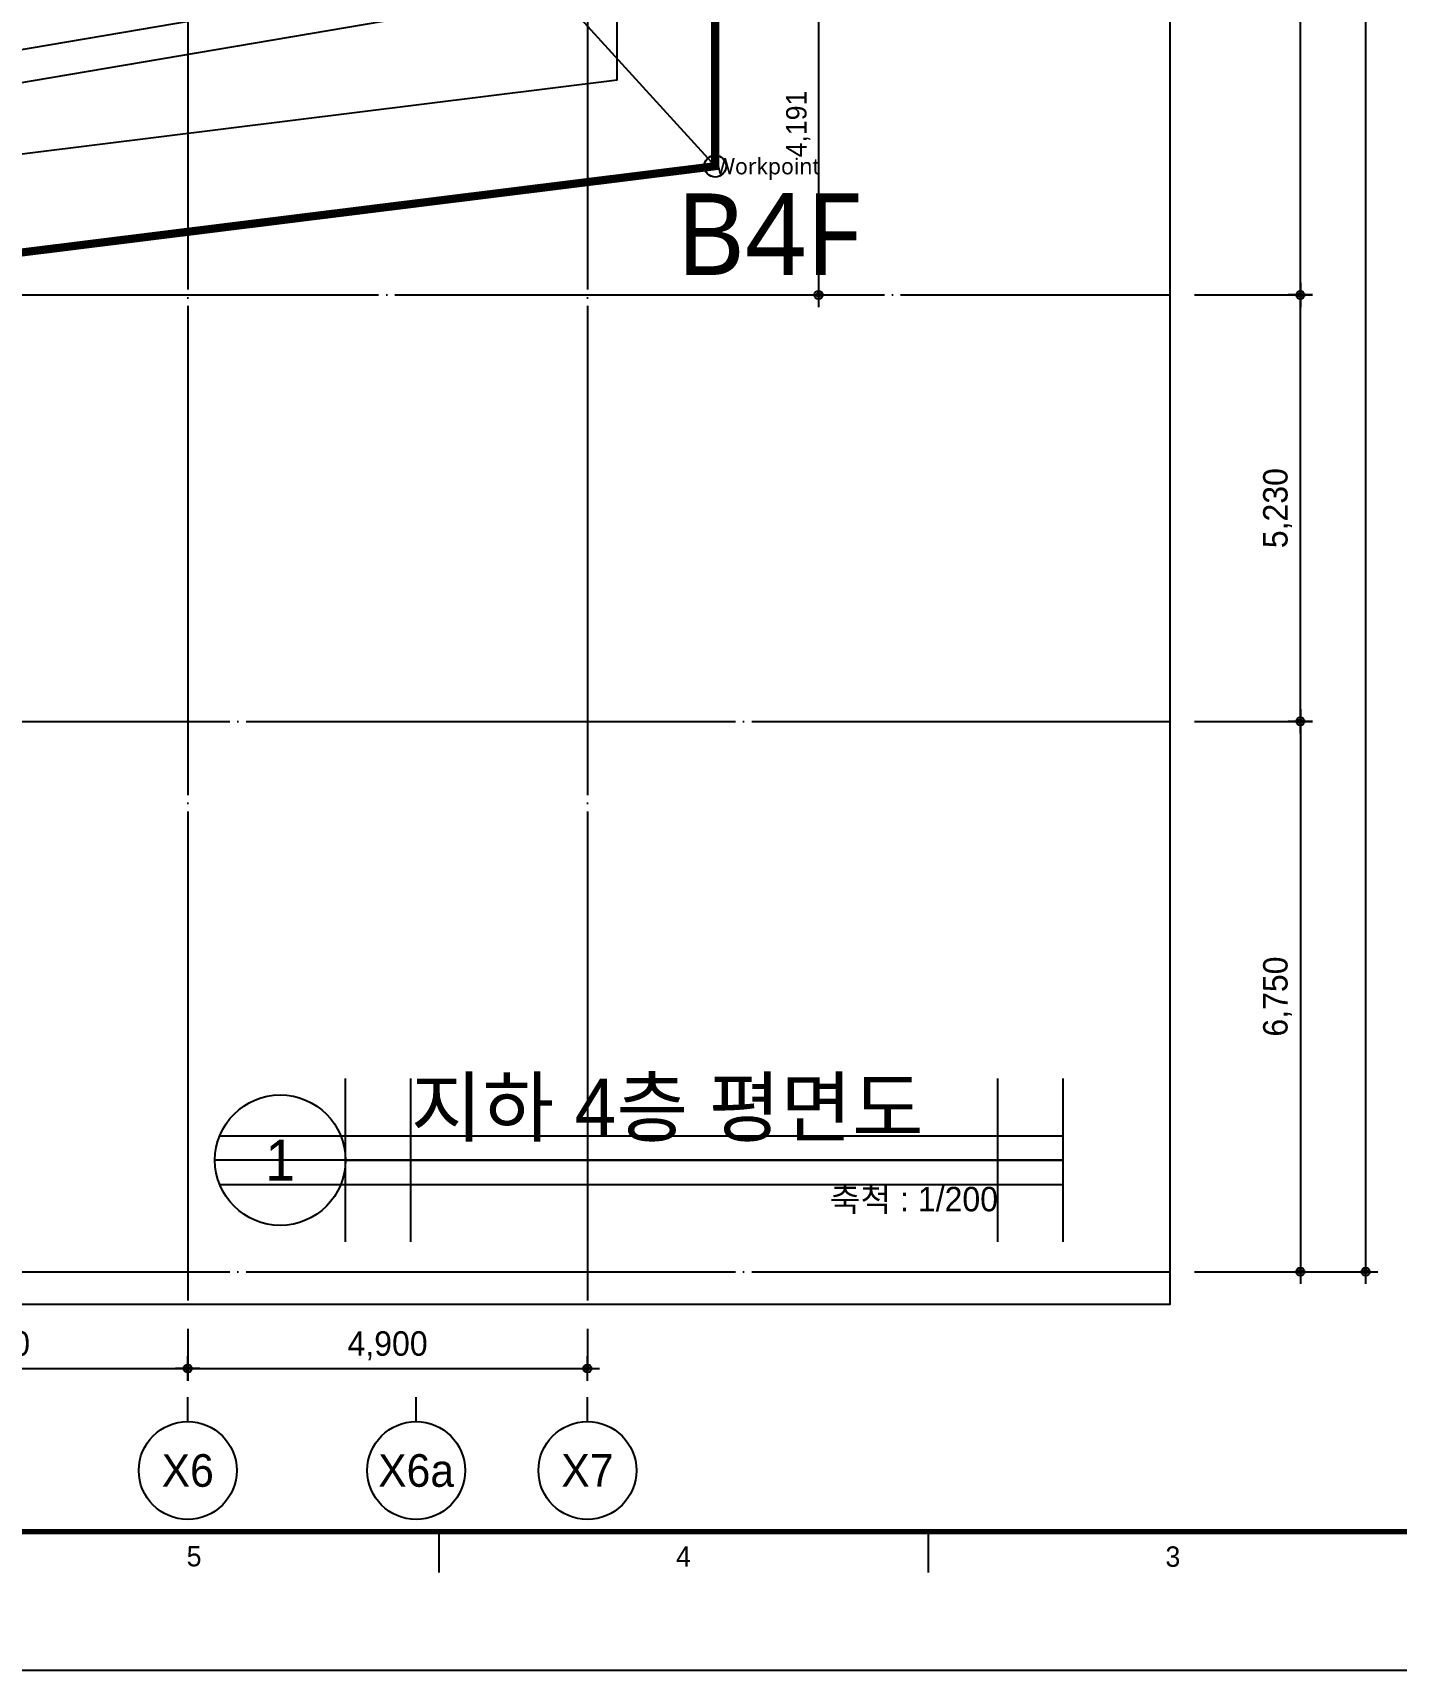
# Model space of a CAD drawing. Header units: millimetres. Extents: x 0 to 1390178, y 0 to 110113.
# Drawn here: x 139022 to 155739, y 0 to 20083 of the extents above; entities that cross this region are included whole.
import ezdxf
from ezdxf.enums import TextEntityAlignment as Align
from ezdxf.xclip import XClip

# ---------------------------------------------------------------- set-up
doc = ezdxf.new("R2010")
doc.units = ezdxf.units.MM
doc.header["$LTSCALE"] = 100
doc.header["$XCLIPFRAME"] = 0
doc.linetypes.add('X - 평면도$0$CEN', pattern=[62, 60, -1, 0, -1])
doc.linetypes.add('X - 평면도$0$PHANTOM2', pattern=[50, 40, -2, 2, -2, 2, -2])
doc.layers.get('DEFPOINTS').update_dxf_attribs({"color": 145})
for name, color, linetype in [('AA-MKXM', 7, 'Continuous'), ('AA-XXXX-DIMS', 7, 'Continuous'), ('DIM', 7, 'Continuous'), ('X - SHEET$0$AA-BORD-FORM', 7, 'Continuous'), ('X - SHEET$0$AA-BORD-TEXT', 3, 'Continuous'), ('X - 평면도$0$0-구역계', 1, 'Continuous'), ('X - 평면도$0$AA-WAXM-CONC', 2, 'Continuous'), ('X - 평면도$0$AA-XXXX-CNTL', 1, 'X - 평면도$0$CEN')]:
    doc.layers.add(name, color=color, linetype=linetype)
doc.layers.add('X - 평면도$0$DEFPOINT', color=163, linetype='Continuous', plot=False)
doc.styles.add('HAUD01', font='Dotum.ttf')
doc.styles.get("Standard").update_dxf_attribs({"font": 'Dotum.ttf'})
doc.styles.add('X - SHEET$0$HAUD01', font='Dotum.ttf')
doc.styles.add('X - 평면도$0$맑은고딕', font='malgun.ttf')
doc.dimstyles.new('HAUD-100', dxfattribs={"dimscale": 100, "dimtxt": 3, "dimasz": 1, "dimexe": 0, "dimexo": 3, "dimgap": 1, "dimtad": 1, "dimdec": 0, "dimdsep": 46, "dimlunit": 6, "dimtxsty": 'HAUD01', "dimblk": 'DIMDOT', "dimcen": 2.5, "dimdle": 1.5, "dimclrd": 7, "dimclre": 7, "dimclrt": 3, "dimadec": 0, "dimazin": 0, "dimtfac": 1, "dimtdec": 0, "dimtix": 1, "dimtmove": 2, "dimatfit": 3, "dimfxl": 1, "dimtvp": 1, "dimtolj": 1, "dimtzin": 0, "dimarcsym": 0})
doc.dimstyles.new('HAUD-80', dxfattribs={"dimscale": 100, "dimtxt": 2.5, "dimasz": 0.5, "dimexe": 0, "dimexo": 1.5, "dimgap": 1, "dimtad": 1, "dimdec": 0, "dimdsep": 46, "dimlunit": 6, "dimtxsty": 'HAUD01', "dimblk": 'Z_DOT', "dimcen": 2.5, "dimdle": 1.5, "dimclrd": 7, "dimclre": 7, "dimclrt": 4, "dimadec": 0, "dimazin": 0, "dimtfac": 1, "dimtdec": 0, "dimtix": 1, "dimtmove": 2, "dimatfit": 3, "dimfxl": 1, "dimtvp": 1, "dimtolj": 1, "dimtzin": 0, "dimarcsym": 0})

# ---------------------------------------------------------------- blocks, each defined once
blk = doc.blocks.new('X - SHEET$0$HAUDsheetV')
at = {"layer": 'X - SHEET$0$AA-BORD-FORM', "color": 2}
for p, q in [((601, 17), (601, 12)), ((661, 17), (661, 12))]:
    blk.add_line(p, q, dxfattribs=at)
at = {"layer": 'X - SHEET$0$AA-BORD-FORM', "color": 1}
blk.add_lwpolyline([(1, 0), (841, 0), (841, 594), (1, 594)], close=True, dxfattribs=at)
at = {"layer": 'X - SHEET$0$AA-BORD-FORM', "color": 2, "const_width": 0.682}
blk.add_lwpolyline([(21, 17), (21, 577), (821, 577), (821, 17)], close=True, dxfattribs=at)
at = {"layer": 'X - SHEET$0$AA-BORD-TEXT', "color": 7, "style": 'X - SHEET$0$HAUD01'}
for s, p in [('5', (571, 13.99)), ('4', (631, 13.95)), ('3', (691, 13.94))]:
    blk.add_text(s, height=2.5, dxfattribs=at).set_placement(p, align=Align.MIDDLE_CENTER)
at = {"layer": 'X - SHEET$0$AA-BORD-TEXT', "color": 3, "style": 'X - SHEET$0$HAUD01'}
for tag, p in [('PJCode', (786, 567.94)), ('작성자', (786.11, 194.82)), ('검토자', (786.11, 181.82)), ('최종검토자', (786.11, 168.82)), ('승인자', (786.11, 155.82)), ('일자', (786.83, 144.02)), ('개정번호', (812, 65.92))]:
    blk.add_attdef(tag, text='', height=3, dxfattribs=at).set_placement(p, align=Align.MIDDLE_CENTER)
at = {"layer": 'X - SHEET$0$AA-BORD-TEXT', "color": 3, "lineweight": 30, "flags": 104}
blk.add_attdef('PJTitle', text='', height=4, dxfattribs=at).set_placement((787.25, 536.62), align=Align.MIDDLE_CENTER)
blk = doc.blocks.new('X - SHEET')
at = {"xscale": 100, "yscale": 100, "zscale": 100}
blk.add_blockref('X - SHEET$0$HAUDsheetV', (-100, 0), dxfattribs=at)
blk = doc.blocks.new('DIMDOT')
at = {"layer": 'AA-XXXX-DIMS'}
for p, q in [((-1.5, 0), (1.5, 0)), ((0, -1.5), (0, 1.5))]:
    blk.add_line(p, q, dxfattribs=at)
for radius in [0.5, 0.25]:
    blk.add_circle((0, 0), radius, dxfattribs=at)
blk = doc.blocks.new('*D284')
at = {"color": 7, "lineweight": -2, "transparency": 16777216}
for p, q in [((-11317, -14259), (-11317, -14746)), ((-6467, -14259), (-6467, -14746)), ((-11217, -14746), (-6567, -14746))]:
    blk.add_line(p, q, dxfattribs=at)
at = {"layer": 'DEFPOINTS', "color": 0, "transparency": 16777216}
for p in [(-11317, -13959, 0), (-6467, -13959, 0), (-6467, -14746)]:
    blk.add_point(p, dxfattribs=at)
at = {"color": 7, "lineweight": -2, "transparency": 16777216, "xscale": 100, "yscale": 100, "zscale": 100, "rotation": 180}
blk.add_blockref('DIMDOT', (-11317, -14746), dxfattribs=at)
at = {"color": 7, "lineweight": -2, "transparency": 16777216, "xscale": 100, "yscale": 100, "zscale": 100}
blk.add_blockref('DIMDOT', (-6467, -14746), dxfattribs=at)
at = {"color": 3, "transparency": 16777216, "insert": (-8892, -14467), "char_height": 300, "attachment_point": 5, "style": 'HAUD01'}
blk.add_mtext('\\A1;4,850', dxfattribs=at)
blk = doc.blocks.new('*D285')
at = {"color": 7, "lineweight": -2, "transparency": 16777216}
for p, q in [((-6467, -14259), (-6467, -14746)), ((-1567, -14259), (-1567, -14746)), ((-6367, -14746), (-1667, -14746))]:
    blk.add_line(p, q, dxfattribs=at)
at = {"layer": 'DEFPOINTS', "color": 0, "transparency": 16777216}
for p in [(-6467, -13959, 0), (-1567, -13959, 0), (-1567, -14746)]:
    blk.add_point(p, dxfattribs=at)
at = {"color": 7, "lineweight": -2, "transparency": 16777216, "xscale": 100, "yscale": 100, "zscale": 100, "rotation": 180}
blk.add_blockref('DIMDOT', (-6467, -14746), dxfattribs=at)
at = {"color": 7, "lineweight": -2, "transparency": 16777216, "xscale": 100, "yscale": 100, "zscale": 100}
blk.add_blockref('DIMDOT', (-1567, -14746), dxfattribs=at)
at = {"color": 3, "transparency": 16777216, "insert": (-4017, -14467), "char_height": 300, "attachment_point": 5, "style": 'HAUD01'}
blk.add_mtext('\\A1;4,900', dxfattribs=at)
blk = doc.blocks.new('*D289')
at = {"color": 7, "lineweight": -2, "transparency": 16777216}
for p, q in [((5874, 33471), (7974, 33471)), ((7974, 33371), (7974, -13459)), ((5874, -13559), (7974, -13559))]:
    blk.add_line(p, q, dxfattribs=at)
at = {"layer": 'DEFPOINTS', "color": 0, "transparency": 16777216}
for p in [(5574, 33471, 0), (5574, -13559, 0), (7974, -13559)]:
    blk.add_point(p, dxfattribs=at)
at = {"color": 7, "lineweight": -2, "transparency": 16777216, "xscale": 100, "yscale": 100, "zscale": 100}
for p, rotation in [((7974, 33471), 90), ((7974, -13559), 270)]:
    blk.add_blockref('DIMDOT', p, dxfattribs=dict(at, rotation=rotation))
at = {"color": 3, "transparency": 16777216, "insert": (7695, 9956), "char_height": 300, "attachment_point": 5, "rotation": 90, "style": 'HAUD01'}
blk.add_mtext('\\A1;47,030', dxfattribs=at)
blk = doc.blocks.new('*D292')
at = {"color": 7, "lineweight": -2, "transparency": 16777216}
for p, q in [((5874, 6371), (7174, 6371)), ((7174, -1479), (7174, 6271)), ((5874, -1579), (7174, -1579))]:
    blk.add_line(p, q, dxfattribs=at)
at = {"layer": 'DEFPOINTS', "color": 0, "transparency": 16777216}
for p in [(5574, 6371, 0), (7174, 6371), (5574, -1579, 0)]:
    blk.add_point(p, dxfattribs=at)
at = {"color": 7, "lineweight": -2, "transparency": 16777216, "xscale": 100, "yscale": 100, "zscale": 100}
for p, rotation in [((7174, 6371), 90), ((7174, -1579), 270)]:
    blk.add_blockref('DIMDOT', p, dxfattribs=dict(at, rotation=rotation))
at = {"color": 3, "transparency": 16777216, "insert": (6895, 2396), "char_height": 300, "attachment_point": 5, "rotation": 90, "style": 'HAUD01'}
blk.add_mtext('\\A1;7,950', dxfattribs=at)
blk = doc.blocks.new('*D293')
at = {"color": 7, "lineweight": -2, "transparency": 16777216}
for p, q in [((5874, -1579), (7174, -1579)), ((7174, -6709), (7174, -1679)), ((5874, -6809), (7174, -6809))]:
    blk.add_line(p, q, dxfattribs=at)
at = {"layer": 'DEFPOINTS', "color": 0, "transparency": 16777216}
for p in [(5574, -1579, 0), (7174, -1579), (5574, -6809, 0)]:
    blk.add_point(p, dxfattribs=at)
at = {"color": 7, "lineweight": -2, "transparency": 16777216, "xscale": 100, "yscale": 100, "zscale": 100}
for p, rotation in [((7174, -1579), 90), ((7174, -6809), 270)]:
    blk.add_blockref('DIMDOT', p, dxfattribs=dict(at, rotation=rotation))
at = {"color": 3, "transparency": 16777216, "insert": (6895, -4194), "char_height": 300, "attachment_point": 5, "rotation": 90, "style": 'HAUD01'}
blk.add_mtext('\\A1;5,230', dxfattribs=at)
blk = doc.blocks.new('*D296')
at = {"color": 7, "lineweight": -2, "transparency": 16777216}
for p, q in [((5874, -6809), (7174, -6809)), ((7174, -6909), (7174, -13459)), ((5874, -13559), (7174, -13559))]:
    blk.add_line(p, q, dxfattribs=at)
at = {"layer": 'DEFPOINTS', "color": 0, "transparency": 16777216}
for p in [(5574, -6809, 0), (5574, -13559), (7174, -13559)]:
    blk.add_point(p, dxfattribs=at)
at = {"color": 7, "lineweight": -2, "transparency": 16777216, "xscale": 100, "yscale": 100, "zscale": 100}
for p, rotation in [((7174, -6809), 90), ((7174, -13559), 270)]:
    blk.add_blockref('DIMDOT', p, dxfattribs=dict(at, rotation=rotation))
at = {"color": 3, "transparency": 16777216, "insert": (6895, -10184), "char_height": 300, "attachment_point": 5, "rotation": 90, "style": 'HAUD01'}
blk.add_mtext('\\A1;6,750', dxfattribs=at)
blk = doc.blocks.new('X - 평면도$0$A$C131C07CB')
at = {"layer": 'X - 평면도$0$0-구역계', "color": 1, "linetype": 'X - 평면도$0$PHANTOM2', "const_width": 100, "flags": 128}
blk.add_lwpolyline([(50108, 50546), (32940, 50631), (27658, 50496), (20509, 50187), (2300, 48329), (1988, 39918), (1940, 31390), (1399, 24265), (272, 6596), (50, 108), (11256, 50), (11486, 6795), (29909, 7122), (29397, 12805), (50106, 15382)], close=True, dxfattribs=at)
at = {"layer": 'X - 평면도$0$DEFPOINT'}
for points in [[(50108, 50546), (32940, 50631), (27658, 50496), (20509, 50187), (2300, 48329), (1988, 39918), (1940, 31390), (1399, 24265), (272, 6596), (50, 108), (11256, 50), (11486, 6795), (29909, 7122), (29397, 12805), (50106, 15382)], [(48908, 49352), (32952, 49431), (27700, 49296), (20596, 48990), (3461, 47241), (3188, 39892), (3140, 31341), (2596, 24182), (1470, 6537), (1291, 1301), (10096, 1256), (10325, 7974), (28598, 8299), (28098, 13852), (48906, 16442)]]:
    blk.add_lwpolyline(points, close=True, dxfattribs=at)
blk.add_circle((50106, 15382), 133, dxfattribs=at)
at = {"layer": 'X - 평면도$0$DEFPOINT', "style": 'X - 평면도$0$맑은고딕'}
blk.add_text('Workpoint ', height=200, dxfattribs=at).set_placement((50106, 15382), align=Align.MIDDLE_LEFT)
blk = doc.blocks.new('X - 평면도$0$A$Cd520b64d')
at = {"layer": 'DEFPOINTS'}
blk.add_line((0, 0), (-19177, 21041), dxfattribs=at)
blk.add_circle((0, 0), 133, dxfattribs=at)
at = {"layer": 'X - 평면도$0$AA-WAXM-CONC'}
blk.add_line((-22067, -1279), (-1167, 2274), dxfattribs=at)
blk.add_arc((-18817, 13271), 13200, 286.7327, 335.38, dxfattribs=at)
blk.add_point((0, 0), dxfattribs=at)
at = {"layer": 'DEFPOINTS', "style": 'X - 평면도$0$맑은고딕'}
for s, height, p in [('Workpoint ', 200, (0, 0)), ('B4F', 1000, (-482, -834))]:
    blk.add_text(s, height=height, dxfattribs=at).set_placement(p, align=Align.MIDDLE_LEFT)
blk = doc.blocks.new('X - 평면도$0$A$C9949ff83')
at = {"layer": 'DEFPOINTS'}
for points in [[(0, 59400), (84000, 59400), (84000, 0), (0, 0)], [(2000, 1700), (75000, 1700), (75000, 57700), (2000, 57700)]]:
    blk.add_lwpolyline(points, close=True, dxfattribs=at)
blk = doc.blocks.new('X - 평면도', base_point=(-475.4, -286.7))
at = {"layer": 'DEFPOINTS'}
blk.add_lwpolyline([(153286.2, 68689.6), (214213.6, 68689.6), (214213.6, 19243.1), (153286.2, 19243.1)], close=True, dxfattribs=at)
at = {"layer": 'X - 평면도$0$AA-XXXX-CNTL'}
for p, q in [((202172, 68689.6), (202172, 19243.1)), ((207072, 68689.6), (207072, 19243.1)), ((186172, 32261.4), (207405, 35870.4)), ((173712, 31623.1), (214213.6, 31623.1)), ((153286.2, 26393.1), (214213.6, 26393.1)), ((153286.2, 19643.1), (214213.6, 19643.1))]:
    blk.add_line(p, q, dxfattribs=at)
for name, p in [('X - 평면도$0$A$C9949ff83', (145249.9, 14755.9)), ('X - 평면도$0$A$Cd520b64d', (208639.2, 33202.2))]:
    blk.add_blockref(name, p)
at = {"layer": 'DEFPOINTS'}
blk.add_blockref('X - 평면도$0$A$C131C07CB', (158532.9, 17819.8), dxfattribs=at)
blk = doc.blocks.new('Z_DOT')
at = {"layer": 'DIM', "color": 0}
for p, q in [((-3, 0), (3, 0)), ((0, -3), (0, 3))]:
    blk.add_line(p, q, dxfattribs=at)
for radius in [1.05, 0.525]:
    blk.add_circle((0, 0), radius, dxfattribs=at)
blk = doc.blocks.new('*D672')
at = {"layer": 'DEFPOINTS', "color": 0, "transparency": 16777216}
for p in [(147759, 21058), (147759, 16867), (148656, 16867)]:
    blk.add_point(p, dxfattribs=at)
at = {"layer": 'DIM', "color": 7, "lineweight": -2, "transparency": 16777216}
for p, q in [((147909, 21058), (148656, 21058)), ((148656, 21008), (148656, 16917)), ((147909, 16867), (148656, 16867))]:
    blk.add_line(p, q, dxfattribs=at)
at = {"layer": 'DIM', "color": 7, "lineweight": -2, "transparency": 16777216, "xscale": 50, "yscale": 50, "zscale": 50}
for p, rotation in [((148656, 21058), 90), ((148656, 16867), 270)]:
    blk.add_blockref('Z_DOT', p, dxfattribs=dict(at, rotation=rotation))
at = {"layer": 'DIM', "color": 4, "transparency": 16777216, "insert": (148407, 18963), "char_height": 250, "attachment_point": 5, "rotation": 90, "style": 'HAUD01'}
blk.add_mtext('\\A1;4,191', dxfattribs=at)
blk = doc.blocks.new('저층부 치수')
at = {"layer": 'DIM'}
for p, q in [((-6467.2, -15396.1, 0), (-6467.2, -15096.1, 0)), ((-3667.2, -15396.1), (-3667.2, -15096.1)), ((-1567.2, -15396.1, 0), (-1567.2, -15096.1, 0))]:
    blk.add_line(p, q, dxfattribs=at)
for centre in [(-6467.2, -15996.1, 0), (-3667.2, -15996.1), (-1567.2, -15996.1, 0)]:
    blk.add_circle(centre, 600, dxfattribs=at)
at = {"layer": 'DIM', "style": 'HAUD01'}
for s, p in [('X6', (-6467.2, -15996.1, 0)), ('X6a', (-3667.2, -15996.1)), ('X7', (-1567.2, -15996.1, 0))]:
    blk.add_text(s, height=400, dxfattribs=at).set_placement(p, align=Align.MIDDLE)
for base, p1, p2, angle, picture, middle in [((7974.4, -13559.1, 0), (5574.4, 33470.9), (5574.4, -13559.1), 90, '*D289', (7695.3, 9955.9, 0)), ((7174.4, 6370.9, 0), (5574.4, -1579.1), (5574.4, 6370.9), 270, '*D292', (6895.3, 2395.9, 0)), ((7174.4, -1579.1, 0), (5574.4, -6809.1), (5574.4, -1579.1), 270, '*D293', (6895.3, -4194.1, 0)), ((-6467.2, -14746.1, 0), (-11317.2, -13959.1), (-6467.2, -13959.1), 180, '*D284', (-8892.2, -14467, 0)), ((-1567.2, -14746.1, 0), (-6467.2, -13959.1), (-1567.2, -13959.1), 180, '*D285', (-4017.2, -14467, 0))]:
    dim = blk.add_linear_dim(base=base, p1=p1, p2=p2, angle=angle, dimstyle='HAUD-100')
    dim.commit()
    dim.dimension.update_dxf_attribs({"geometry": picture, "text_midpoint": middle})
dim = blk.add_aligned_dim(p1=(5574.4, -6809.1, 0), p2=(5574.4, -13559.1), distance=1600, dimstyle='HAUD-100')
dim.commit()
dim.dimension.update_dxf_attribs({"geometry": '*D296', "text_midpoint": (6895.3, -10184.1)})

msp = doc.modelspace()

# ---------------------------------------------------------------- block references
ref = msp.add_blockref('X - 평면도', (-61725.3, -15042.6))
XClip(ref).set_block_clipping_path([(145249.9173510048, 14755.9184945784), (229249.9173510048, 74155.9184945785)])

# ---------------------------------------------------------------- next in the draw order: linework, layer by layer
at = {"layer": 'AA-MKXM', "color": 3}
msp.add_line((142856.1, 6255.9), (151656.1, 6255.9), dxfattribs=at)
msp.add_circle((142056.1, 6255.9), 800, dxfattribs=at)
at = {"layer": 'DEFPOINTS'}
for p, q in [((142856.1, 5255.9), (142856.1, 7255.9)), ((143656.1, 5255.9), (143656.1, 7255.9)), ((150856.1, 5255.9), (150856.1, 7255.9)), ((151656.1, 5255.9), (151656.1, 7255.9)), ((141314.5, 6555.9), (151656.1, 6555.9)), ((151656.1, 6255.9), (141256.1, 6255.9)), ((141314.5, 5955.9), (151656.1, 5955.9))]:
    msp.add_line(p, q, dxfattribs=at)

# ---------------------------------------------------------------- next in the draw order: block references
for name, p in [('X - SHEET', (84000, 0)), ('저층부 치수', (147389.3, 18446.3))]:
    msp.add_blockref(name, p)

# ---------------------------------------------------------------- next in the draw order: texts
at = {"layer": 'AA-MKXM', "style": 'HAUD01'}
msp.add_text('지하 4층 평면도', height=700, dxfattribs=at).set_placement((143656.1, 6555.9))
msp.add_text('1', height=500, dxfattribs=at).set_placement((142056.1, 6255.9), align=Align.MIDDLE_CENTER)
at = {"layer": 'AA-MKXM', "insert": (150856.1, 5595.9), "char_height": 300, "attachment_point": 9, "style": 'HAUD01'}
msp.add_mtext('축척 : 1/200', dxfattribs=at)

# ---------------------------------------------------------------- next in the draw order: dimensions: what is measured, and where the dimension line sits
at = {"layer": 'DIM'}
dim = msp.add_linear_dim(base=(148656.1, 16867.2), p1=(147759.4, 21057.9), p2=(147759.4, 16867.2), angle=270, dimstyle='HAUD-80', override={"dimscale": 100}, dxfattribs=at)
dim.commit()
dim.dimension.update_dxf_attribs({"geometry": '*D672', "text_midpoint": (148406.8, 18962.5)})

doc.saveas('drawing.dxf')
